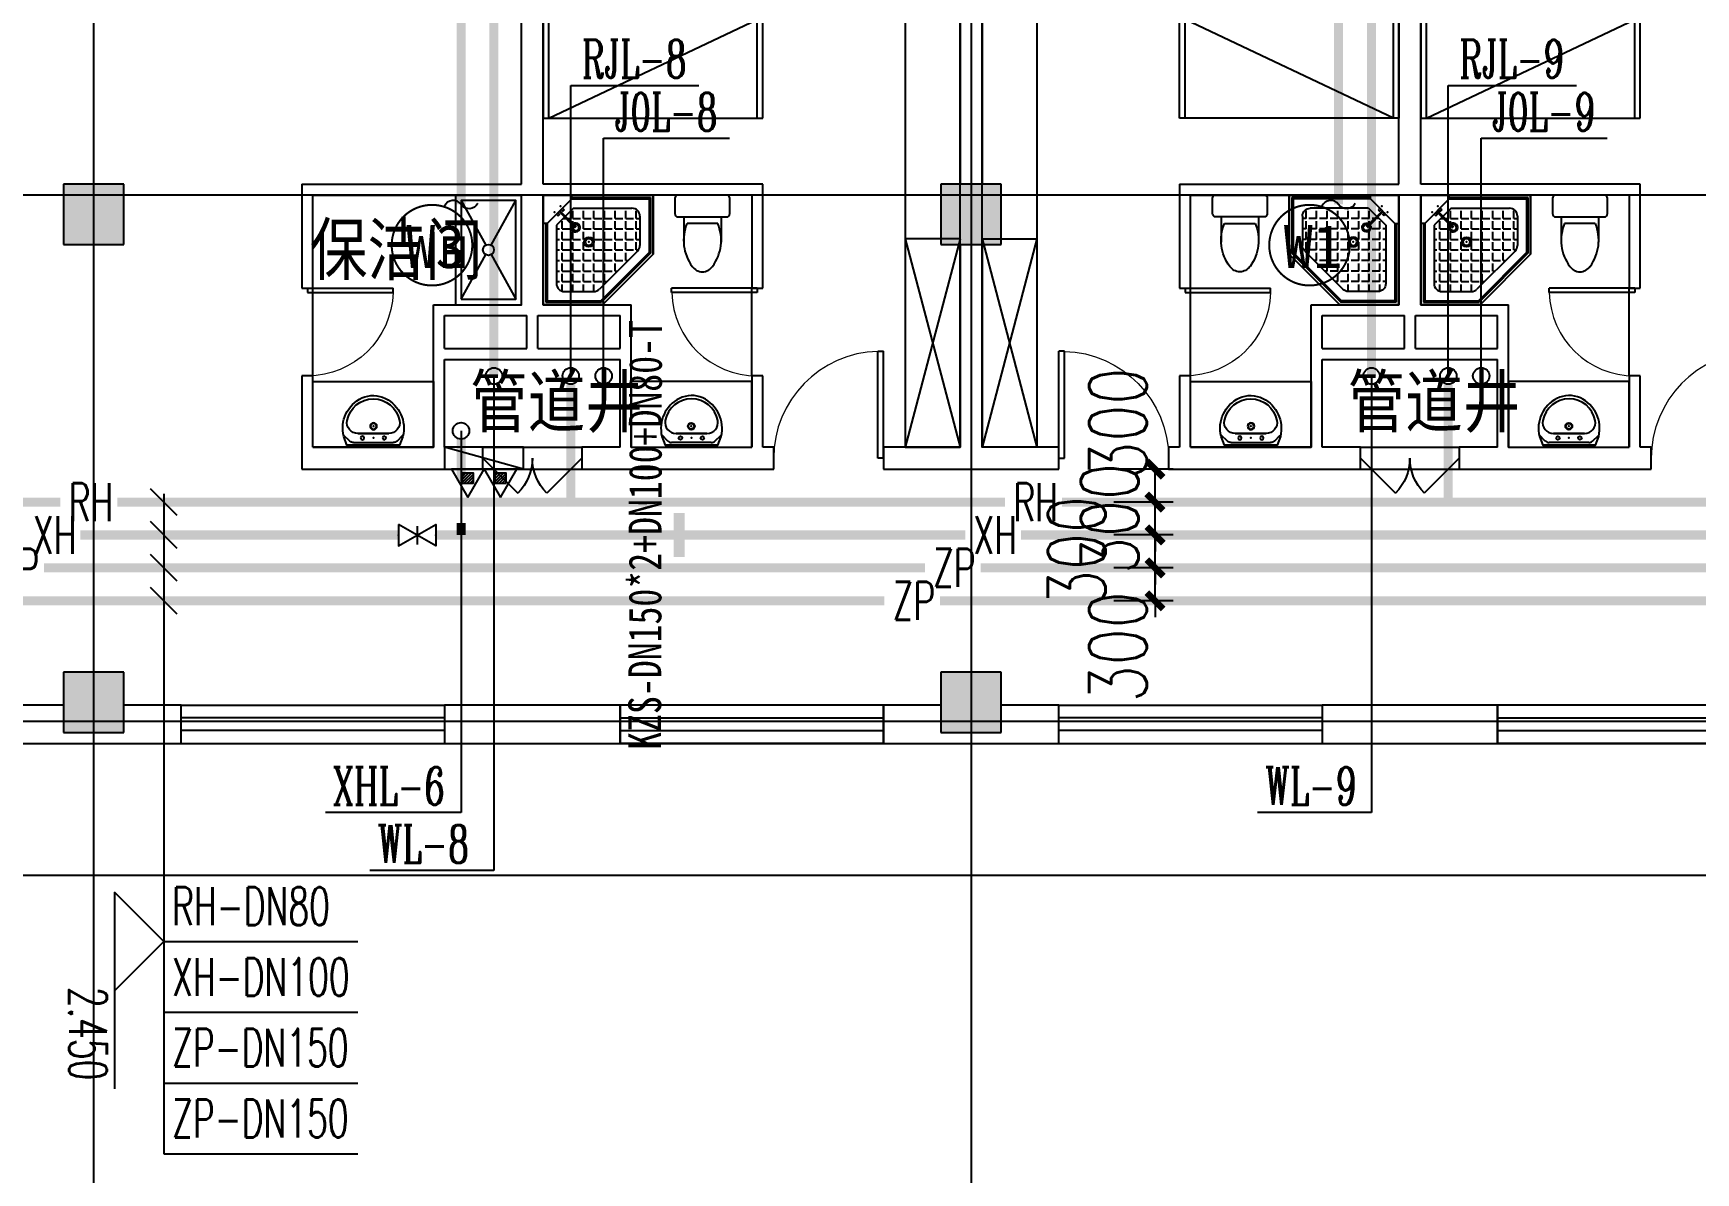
# Model space of a CAD drawing. Extents: x 0 to 2838408, y -923048 to 203859.
# Drawn here: x 2412167 to 2427323, y -205607 to -195217 of the extents above; entities that cross this region are included whole.
import ezdxf
from ezdxf.enums import TextEntityAlignment as Align

# ---------------------------------------------------------------- set-up
doc = ezdxf.new("R2010")
doc.units = 0
doc.header["$LTSCALE"] = 1000
doc.linetypes.add('DASH', pattern=[0.35, 0.25, -0.1])
for name, color, linetype in [('A-Fixt', 81, 'Continuous'), ('CLAYER', 7, 'Continuous'), ('COLUMN', 9, 'Continuous'), ('DIM_污水', 3, 'Continuous'), ('DIM_消防', 3, 'Continuous'), ('DIM_热回水', 3, 'Continuous'), ('DIM_热给水', 3, 'Continuous'), ('DIM_给水', 3, 'Continuous'), ('DOOR_FIRE', 4, 'Continuous'), ('DOTE', 8, 'Continuous'), ('EQUIP_污水', 7, 'Continuous'), ('EQUIP_灭火器', 7, 'Continuous'), ('GROUND', 2, 'Continuous'), ('PIPE-喷淋', 6, 'Continuous'), ('PIPE-污水', 2, 'DASH'), ('PIPE-消防', 1, 'Continuous'), ('PIPE-热回水', 4, 'Continuous'), ('PUB_HATCH', 8, 'Continuous'), ('PUB_TEXT', 7, 'Continuous'), ('TEXT_喷淋', 7, 'Continuous'), ('TEXT_消防', 7, 'Continuous'), ('TEXT_热回水', 7, 'Continuous'), ('TWT_DIM', 3, 'Continuous'), ('TWT_ELEV', 3, 'Continuous'), ('TWT_TEXT', 7, 'Continuous'), ('VALVE_消防', 7, 'Continuous'), ('VPIPE-污水', 2, 'Continuous'), ('VPIPE-消防', 1, 'Continuous'), ('VPIPE-热给水', 5, 'Continuous'), ('VPIPE-给水', 3, 'Continuous'), ('WALL', 9, 'Continuous'), ('WINDOW', 4, 'Continuous'), ('WP_F', 1, 'Continuous'), ('XREF', 8, 'Continuous'), ('抗震支吊架', 2, 'Continuous'), ('洁具', 213, 'Continuous'), ('配景', 3, 'Continuous'), ('附件', 70, 'Continuous')]:
    doc.layers.add(name, color=color, linetype=linetype)
doc.styles.add('_TCH_DIM_T3', font='SIMPLEX', dxfattribs={"width": 0.75, "bigfont": 'HZTXT'})
doc.styles.add('_TWT_DIM_ELE', font='SIMPLEX', dxfattribs={"width": 0.8, "height": 2.3, "bigfont": 'HZTXT'})
doc.styles.add('_TWT_PIPEDN', font='SIMPLEX', dxfattribs={"width": 0.8, "height": 2.3, "bigfont": 'HZTXT'})
doc.styles.add('_TWT_PIPETEXT', font='SIMPLEX', dxfattribs={"width": 0.8, "height": 2.3, "bigfont": 'HZTXT'})
doc.styles.add('_TWT_SERIAL', font='COMPLEX', dxfattribs={"width": 0.8, "height": 2.3, "bigfont": 'HZTXT'})
doc.styles.add('HZ', font='aaa等高度-单线.shx', dxfattribs={"width": 0.7, "height": 50, "bigfont": 'aaa-hztxt.shx'})
doc.styles.add('kzcad', font='', dxfattribs={"width": 0.8})
doc.styles.get("Standard").update_dxf_attribs({"font": 'geniso.shx', "bigfont": 'hztxt.shx'})
doc.styles.add('黑体', font='')
doc.styles.get('kzcad').set_extended_font_data('SimSun')
doc.styles.get('黑体').set_extended_font_data('SimHei')
doc.dimstyles.new('_TWT_ARCH&&150', dxfattribs={"dimtxt": 525, "dimasz": 150, "dimexe": 375, "dimexo": 450, "dimgap": 150, "dimtad": 1, "dimdec": 0, "dimzin": 0, "dimdsep": 46, "dimtxsty": '_TCH_DIM_T3', "dimblk": 'ARCHTICK', "dimcen": 0.09, "dimclrt": 7, "dimazin": 2, "dimtfac": 1, "dimtdec": 0, "dimtix": 1, "dimtmove": 2, "dimatfit": 3, "dimfxl": 1, "dimtolj": 1, "dimtzin": 0, "dimarcsym": 0})

# ---------------------------------------------------------------- blocks, each defined once
blk = doc.blocks.new('$TwtSys$00000546')
h = blk.add_hatch()
h.set_pattern_fill('ANSI31', color=256, scale=200, style=0)
h.set_pattern_definition([(45, (-38543.802, -6670.83), (-17.67767, 17.67767), [])])
h.paths.add_polyline_path([(-65, 174), (65, 174), (65, 44), (-65, 44)])
for points in [[(0, 344), (-198, 0), (198, 0)], [(-65, 174), (65, 174), (65, 44), (-65, 44)]]:
    blk.add_lwpolyline(points, close=True)
blk = doc.blocks.new('A$C29581A72')
at = {"layer": '附件'}
blk.add_line((750, 200), (30, 0), dxfattribs=at)
blk.add_lwpolyline([(30, 200), (750, 200), (750, 0), (30, 0), (30, 200)], dxfattribs=at)
blk.add_solid([(750, 200), (30, 0), (750, 0), (750, 200)], dxfattribs=at)
at = {"layer": 'EQUIP_灭火器', "xscale": 0.75, "yscale": -0.75, "zscale": 0.75, "rotation": 180}
for p in [(241, 200), (539, 200)]:
    blk.add_blockref('$TwtSys$00000546', p, dxfattribs=at)
at = {"style": 'HZ', "flags": 1}
for tag in ['WHAT', 'SPEC', 'UNIT']:
    blk.add_attdef(tag, (375, 0), '', height=0.001, dxfattribs=at)
blk = doc.blocks.new('1F平面-CAD导入_dwg_Drawing4_t3_dwg_$plan$00001613-474159-1F-927810-1F')
at = {"layer": '洁具'}
for p, q in [((-200, 170), (-430, 170)), ((-30, 250), (-170, 250)), ((-260, -140), (-260, 140)), ((-200, -170), (-200, -220)), ((-170, -250), (-30, -250))]:
    blk.add_line(p, q, dxfattribs=at)
for points in [[(-200, 220), (-200, 170), (-200, -170), (-430, -170)], [(0, -220), (0, 220)]]:
    blk.add_lwpolyline(points, dxfattribs=at)
for centre, radius, start, end in [((-413, -227), 398, 67.4505, 126.6381), ((-170, 220), 30, 90, 180), ((-30, 220), 30, 0, 90), ((-590, 0), 110, 123.4509, 236.5491), ((-413, 227), 398, 233.3619, 292.5495), ((-170, -220), 30, 180, 270), ((-30, -220), 30, 270, 0)]:
    blk.add_arc(centre, radius, start, end, dxfattribs=at)
blk = doc.blocks.new('$lvtry$00000169')
at = {"color": 0}
for p, q in [((259, -36), (259, 0)), ((259, -36), (36, -259)), ((276, -120), (120, -276)), ((144, -151), (291, -298)), ((151, -144), (298, -291)), ((259, -24), (976, -24)), ((259, -36), (964, -36)), ((270, -213), (270, -143)), ((276, -120), (808, -120)), ((366, -213), (366, -143)), ((462, -213), (462, -143)), ((558, -213), (558, -143)), ((655, -213), (655, -143)), ((751, -213), (751, -143)), ((847, -213), (847, -143)), ((964, -36), (976, -24)), ((964, -36), (964, -525)), ((976, -24), (976, -530)), ((36, -259), (0, -259)), ((24, -259), (24, -976)), ((36, -259), (36, -964)), ((120, -276), (120, -808)), ((173, -309), (173, -239)), ((183, -213), (205, -213)), ((220, -213), (243, -213)), ((270, -213), (340, -213)), ((270, -263), (270, -239)), ((366, -213), (436, -213)), ((366, -309), (366, -239)), ((462, -213), (532, -213)), ((462, -309), (462, -239)), ((558, -213), (628, -213)), ((558, -309), (558, -239)), ((655, -213), (725, -213)), ((655, -309), (655, -239)), ((751, -213), (821, -213)), ((751, -309), (751, -239)), ((847, -213), (880, -213)), ((847, -309), (847, -239)), ((880, -192), (880, -460)), ((120, -309), (147, -309)), ((120, -405), (147, -405)), ((173, -309), (243, -309)), ((173, -405), (173, -335)), ((173, -405), (243, -405)), ((173, -501), (173, -431)), ((270, -405), (270, -335)), ((270, -405), (340, -405)), ((270, -501), (270, -431)), ((334, -309), (340, -309)), ((366, -309), (436, -309)), ((366, -405), (366, -335)), ((366, -405), (379, -405)), ((366, -501), (366, -431)), ((462, -309), (532, -309)), ((462, -405), (462, -335)), ((462, -405), (532, -405)), ((462, -501), (462, -431)), ((558, -309), (628, -309)), ((558, -405), (558, -335)), ((558, -405), (628, -405)), ((558, -501), (558, -431)), ((655, -309), (725, -309)), ((655, -405), (655, -335)), ((655, -405), (725, -405)), ((655, -501), (655, -431)), ((751, -309), (821, -309)), ((751, -405), (751, -335)), ((751, -405), (821, -405)), ((751, -501), (751, -431)), ((847, -309), (880, -309)), ((847, -405), (847, -335)), ((847, -405), (880, -405)), ((847, -501), (847, -431)), ((120, -501), (147, -501)), ((120, -598), (147, -598)), ((173, -501), (243, -501)), ((173, -598), (173, -528)), ((173, -598), (243, -598)), ((270, -501), (340, -501)), ((270, -598), (270, -528)), ((270, -598), (340, -598)), ((366, -501), (436, -501)), ((366, -598), (366, -528)), ((366, -598), (436, -598)), ((462, -501), (532, -501)), ((462, -598), (462, -528)), ((462, -598), (532, -598)), ((859, -511), (511, -859)), ((964, -525), (525, -964)), ((976, -530), (530, -976)), ((558, -501), (628, -501)), ((558, -598), (558, -528)), ((558, -598), (628, -598)), ((655, -501), (725, -501)), ((655, -598), (655, -528)), ((655, -598), (725, -598)), ((751, -501), (821, -501)), ((751, -598), (751, -528)), ((751, -598), (773, -598)), ((847, -501), (867, -501)), ((964, -525), (976, -530)), ((120, -694), (147, -694)), ((173, -694), (173, -624)), ((173, -694), (243, -694)), ((173, -790), (173, -720)), ((270, -694), (270, -624)), ((270, -694), (340, -694)), ((270, -790), (270, -720)), ((366, -694), (366, -624)), ((366, -694), (436, -694)), ((366, -790), (366, -720)), ((462, -694), (462, -624)), ((462, -694), (532, -694)), ((462, -790), (462, -720)), ((558, -694), (558, -624)), ((558, -694), (628, -694)), ((558, -790), (558, -720)), ((655, -694), (655, -624)), ((655, -694), (676, -694)), ((120, -790), (147, -790)), ((173, -790), (243, -790)), ((173, -878), (173, -816)), ((192, -880), (460, -880)), ((270, -790), (340, -790)), ((270, -880), (270, -816)), ((366, -790), (436, -790)), ((366, -880), (366, -816)), ((462, -790), (532, -790)), ((462, -880), (462, -816)), ((558, -790), (580, -790)), ((36, -964), (24, -976)), ((24, -976), (530, -976)), ((36, -964), (525, -964)), ((525, -964), (530, -976))]:
    blk.add_line(p, q, dxfattribs=at)
blk.add_lwpolyline([(0, 0), (0, -1000), (540, -1000), (1000, -540), (1000, 0)], close=True)
for points in [[(0, 0), (0, -1000)], [(0, 0), (1000, 0)], [(1000, 0), (1000, -540)], [(190, -136), (178, -148), (162, -132), (174, -121)], [(136, -190), (148, -178), (132, -162), (121, -174)], [(1000, -540), (540, -1000)], [(0, -1000), (540, -1000)]]:
    blk.add_lwpolyline(points, close=True, dxfattribs=at)
for radius in [43.8, 31.1]:
    blk.add_circle((416, -428), radius, dxfattribs=at)
for centre, radius, start, end in [((808, -192), 72, 0, 90), ((296, -296), 40.6, 142.583, 128.4197), ((296, -296), 28.6, 145.828, 125.6599), ((808, -460), 72, 315, 0), ((192, -808), 72, 180, 270), ((460, -808), 72, 270, 315)]:
    blk.add_arc(centre, radius, start, end, dxfattribs=at)
for p in [(156, -102, 0), (103, -156, 0), (416, -428, 0)]:
    blk.add_point(p, dxfattribs=at)
blk = doc.blocks.new('$lvtry$00000178')
at = {"color": 0}
for p, q in [((-238, 0), (238, 0)), ((-214, -36), (-272, -91)), ((-180, -23), (180, -23)), ((-142, -105), (140, -105)), ((140, -105), (-142, -105)), ((216, -37), (268, -91))]:
    blk.add_line(p, q, dxfattribs=at)
blk.add_lwpolyline([(-104, -430, 0.224698), (110, -425, 0.348046), (269, -79), (239, 0), (-241, 0), (-271, -79, 0.356844)], format="xyb", close=True, dxfattribs=at)
for centre, radius in [((-100, -65), 16.3), ((1, -172), 31.6), ((100, -65), 16.3)]:
    blk.add_circle(centre, radius, dxfattribs=at)
at = {"color": 0, "lineweight": 13}
blk.add_circle((1, -172), 23, dxfattribs=at)
at = {"color": 0}
for centre, radius, start, end in [((-142, -205), 100, 90, 190.5602), ((-180, -73), 50, 90, 133.181), ((140, -205), 100, 349.4398, 90), ((180, -73), 50, 44.5607, 90), ((-1, -179), 243, 190.5602, 349.4398)]:
    blk.add_arc(centre, radius, start, end, dxfattribs=at)
for p in [(0, -65), (1, -172)]:
    blk.add_point(p, dxfattribs=at)
blk = doc.blocks.new('A$C70365C93')
at = {"layer": '洁具'}
blk.add_lwpolyline([(-1900, 2300), (-1900, 1700), (-800, 1700), (-800, 2300)], close=True, dxfattribs=at)
blk.add_blockref('$lvtry$00000178', (-1350, 2280), dxfattribs=at)
at = {"layer": '洁具', "rotation": 180}
blk.add_blockref('$lvtry$00000169', (0, 0), dxfattribs=at)
at = {"layer": '洁具', "extrusion": (0, 0, -1), "xscale": -1, "zscale": -1, "rotation": 90}
blk.add_blockref('1F平面-CAD导入_dwg_Drawing4_t3_dwg_$plan$00001613-474159-1F-927810-1F', (1450, 0), dxfattribs=at)
blk = doc.blocks.new('单人床')
at = {"layer": 'A-Fixt'}
for p, q in [((47774, 13973), (48674, 13973)), ((47774, 12073), (48674, 13973)), ((47774, 12073), (48674, 12073))]:
    blk.add_line(p, q, dxfattribs=at)
blk.add_lwpolyline([(47774, 14023), (48674, 14023), (48674, 12023), (47774, 12023), (47774, 14023)], dxfattribs=at)
blk = doc.blocks.new('CH_AP01')
for p, q in [((-311, 17), (-275, 0)), ((-275, 0), (275, 0)), ((275, 0), (311, 17))]:
    blk.add_line(p, q)
for centre, radius, start, end in [((0, -579), 1213, 74.7104, 105.2896), ((-307, 555), 37.8, 100.1859, 202.8359), ((-1658, 202), 1360, 352.1659, 14.4283), ((-824, 250), 563, 335.5038, 31.0903), ((0, -579), 1173, 75.0287, 104.9713), ((0, -1278), 1857, 80.611, 99.389), ((-824, 250), 603, 335.5038, 30.2691), ((0, -579), 1093, 75.8767, 104.1233), ((824, 250), 603, 149.7309, 204.4962), ((824, 250), 563, 148.9097, 204.4962), ((1658, 202), 1360, 165.5717, 187.8341), ((307, 555), 37.8, 337.1641, 79.8141)]:
    blk.add_arc(centre, radius, start, end)
blk = doc.blocks.new('A$C61295E98')
at = {"color": 3}
for p, q in [((544, 598), (0, 598)), ((0, 598), (0, 0)), ((161, 598), (161, 0)), ((170, 0), (170, 598)), ((603, 572), (603, 26)), ((624, 518), (624, 80)), ((544, 0), (0, 0))]:
    blk.add_line(p, q, dxfattribs=at)
for points in [[(82, 540), (75, 540), (75, 577), (82, 577)], [(82, 453), (75, 453), (75, 490), (82, 490)], [(82, 353), (75, 353), (75, 389), (82, 389)]]:
    blk.add_lwpolyline(points, close=True, dxfattribs=at)
for centre in [(74, 250), (74, 164), (74, 71)]:
    blk.add_circle(centre, 15.7, dxfattribs=at)
for centre, start, end in [((544, 518), 360, 90), ((544, 80), 270, 0)]:
    blk.add_arc(centre, 80, start, end, dxfattribs=at)
blk = doc.blocks.new('宿舍')
at = {"layer": 'A-Fixt'}
for p, q in [((47854, 13802), (48354, 15702)), ((48354, 13802), (47854, 15702)), ((47854, 13802), (48354, 13802))]:
    blk.add_line(p, q, dxfattribs=at)
for points in [[(47854, 8602), (48354, 8602), (48354, 15702), (47854, 15702)], [(47854, 10676), (47970, 10676), (47970, 11743), (47854, 11743)]]:
    blk.add_lwpolyline(points, close=True, dxfattribs=at)
at = {"xscale": -1, "rotation": 90}
for p in [(63677, 60475), (63677, 58775)]:
    blk.add_blockref('单人床', p, dxfattribs=at)
at = {"layer": 'A-Fixt', "xscale": -1, "rotation": 180}
for p in [(50002, 9140), (51117, 9140)]:
    blk.add_blockref('CH_AP01', p, dxfattribs=at)
at = {"layer": '配景', "color": 252}
blk.add_blockref('A$C61295E98', (47854, 7097), dxfattribs=at)
blk = doc.blocks.new('$WINLIB2D$00000001')
at = {"color": 0}
for points in [[(-0.5, 0.5), (-0.5, -0.5)], [(-0.5, 0.5), (0.5, 0.5)], [(0.5, -0.5), (0.5, 0.5)], [(0.5, 0.1667), (-0.5, 0.1667)], [(0.5, -0.1667), (-0.5, -0.1667)], [(-0.5, -0.5), (0.5, -0.5)]]:
    blk.add_lwpolyline(points, dxfattribs=at)
blk = doc.blocks.new('$DorLib2D$00000116')
at = {"color": 0}
for p, q in [((-0.5, 0), (-0.146, 0.354)), ((0.5, 0), (0.146, 0.354))]:
    blk.add_line(p, q, dxfattribs=at)
for centre, start, end in [((-0.5, 0), 0, 45), ((0.5, 0), 135, 180)]:
    blk.add_arc(centre, 0.5, start, end, dxfattribs=at)
blk = doc.blocks.new('$DorLib2D$00000001')
for p, q in [((0.45, 0.975), (0.5, 0.975)), ((0.45, 0), (0.45, 0.975)), ((0.5, 0), (0.5, 0.975)), ((0.5, 0), (0.45, 0))]:
    blk.add_line(p, q)
at = {"lineweight": 13}
blk.add_arc((0.475, 0), 0.975, 91.4693, 180, dxfattribs=at)
blk = doc.blocks.new('1F1')
at = {"layer": 'PUB_HATCH'}
for points in [[(2412991.7, -196592.2), (2412441.7, -196592.2), (2412441.7, -197142.2), (2412991.7, -197142.2)], [(2420991.7, -196592.2), (2420441.7, -196592.2), (2420441.7, -197142.2), (2420991.7, -197142.2)], [(2412991.7, -201042.2), (2412441.7, -201042.2), (2412441.7, -201592.2), (2412991.7, -201592.2)], [(2420991.7, -201042.2), (2420441.7, -201042.2), (2420441.7, -201592.2), (2420991.7, -201592.2)]]:
    blk.add_hatch(color=256, dxfattribs=at).paths.add_polyline_path(points)
for p, q in [((2416066.7, -196742.2), (2416292.5, -197148.5)), ((2416341, -197148.5), (2416566.7, -196742.2)), ((2416066.7, -197642.2), (2416292.5, -197235.9)), ((2416341, -197235.9), (2416566.7, -197642.2))]:
    blk.add_line(p, q)
for points in [[(2416016.7, -197692.2), (2416616.7, -197692.2), (2416616.7, -196692.2), (2416016.7, -196692.2)], [(2416066.7, -197642.2), (2416566.7, -197642.2), (2416566.7, -196742.2), (2416066.7, -196742.2)]]:
    blk.add_lwpolyline(points, close=True)
blk.add_circle((2416316.7, -197192.2), 50)
at = {"layer": 'COLUMN'}
for p, q in [((2412991.7, -196592.2), (2412441.7, -196592.2)), ((2412441.7, -196592.2), (2412441.7, -197142.2)), ((2412991.7, -197142.2), (2412991.7, -196592.2)), ((2420991.7, -196592.2), (2420441.7, -196592.2)), ((2420441.7, -196592.2), (2420441.7, -197142.2)), ((2420991.7, -197142.2), (2420991.7, -196592.2)), ((2412441.7, -197142.2), (2412991.7, -197142.2)), ((2420441.7, -197142.2), (2420991.7, -197142.2)), ((2412991.7, -201042.2), (2412441.7, -201042.2)), ((2412441.7, -201042.2), (2412441.7, -201592.2)), ((2412991.7, -201592.2), (2412991.7, -201042.2)), ((2420991.7, -201042.2), (2420441.7, -201042.2)), ((2420441.7, -201042.2), (2420441.7, -201592.2)), ((2420991.7, -201592.2), (2420991.7, -201042.2)), ((2412441.7, -201592.2), (2412991.7, -201592.2)), ((2420441.7, -201592.2), (2420991.7, -201592.2))]:
    blk.add_line(p, q, dxfattribs=at)
at = {"layer": 'DOOR_FIRE'}
for p, q in [((2416266.7, -198992.2), (2417166.7, -198992.2)), ((2424266.7, -198992.2), (2425166.7, -198992.2)), ((2416266.7, -199192.2), (2417166.7, -199192.2)), ((2424266.7, -199192.2), (2425166.7, -199192.2))]:
    blk.add_line(p, q, dxfattribs=at)
at = {"layer": 'DOTE'}
for p, q in [((2412716.7, -187892.2), (2412716.7, -271092.2)), ((2420716.7, -187892.2), (2420716.7, -271092.2)), ((2453916.7, -196692.2), (2343216.7, -196692.2)), ((2453916.7, -201492.2), (2343216.7, -201492.2))]:
    blk.add_line(p, q, dxfattribs=at)
at = {"layer": 'GROUND'}
blk.add_line((2363516.7, -202892.2), (2436966.7, -202892.2), dxfattribs=at)
blk.add_lwpolyline([(2363516.7, -201692.2), (2436966.7, -201692.2)], dxfattribs=at)
at = {"layer": 'WALL'}
for p, q in [((2416616.7, -196592.2), (2416616.7, -191642.2)), ((2416816.7, -196592.2), (2416816.7, -191642.2)), ((2424616.7, -196592.2), (2424616.7, -191642.2)), ((2424816.7, -196592.2), (2424816.7, -191642.2)), ((2420616.7, -191942.2), (2420616.7, -196592.2)), ((2420816.7, -191942.2), (2420816.7, -196592.2)), ((2414616.7, -196592.2), (2416616.7, -196592.2)), ((2414616.7, -196592.2), (2414616.7, -197542.2)), ((2414716.7, -196692.2), (2416616.7, -196692.2)), ((2414716.7, -197542.2), (2414716.7, -196692.2)), ((2416616.7, -197692.2), (2416616.7, -196692.2)), ((2418816.7, -196592.2), (2416816.7, -196592.2)), ((2416816.7, -197692.2), (2416816.7, -196692.2)), ((2418716.7, -196692.2), (2416816.7, -196692.2)), ((2418716.7, -196692.2), (2418716.7, -197542.2)), ((2418816.7, -197542.2), (2418816.7, -196592.2)), ((2422616.7, -196592.2), (2424616.7, -196592.2)), ((2422616.7, -196592.2), (2422616.7, -197542.2)), ((2422716.7, -196692.2), (2424616.7, -196692.2)), ((2422716.7, -197542.2), (2422716.7, -196692.2)), ((2424616.7, -197692.2), (2424616.7, -196692.2)), ((2426816.7, -196592.2), (2424816.7, -196592.2)), ((2424816.7, -197692.2), (2424816.7, -196692.2)), ((2426716.7, -196692.2), (2424816.7, -196692.2)), ((2426716.7, -196692.2), (2426716.7, -197542.2)), ((2426816.7, -197542.2), (2426816.7, -196592.2)), ((2420616.7, -197142.2), (2420616.7, -198992.2)), ((2420816.7, -197142.2), (2420816.7, -198992.2)), ((2414616.7, -197542.2), (2414716.7, -197542.2)), ((2418716.7, -197542.2), (2418816.7, -197542.2)), ((2422616.7, -197542.2), (2422716.7, -197542.2)), ((2426716.7, -197542.2), (2426816.7, -197542.2)), ((2415816.7, -197692.2), (2416616.7, -197692.2)), ((2415816.7, -198192.2), (2415816.7, -197692.2)), ((2416816.7, -197692.2), (2417616.7, -197692.2)), ((2417616.7, -198192.2), (2417616.7, -197692.2)), ((2423816.7, -197692.2), (2424616.7, -197692.2)), ((2423816.7, -198192.2), (2423816.7, -197692.2)), ((2424816.7, -197692.2), (2425616.7, -197692.2)), ((2425616.7, -198192.2), (2425616.7, -197692.2)), ((2415916.7, -197792.2), (2416666.7, -197792.2)), ((2415916.7, -198092.2), (2415916.7, -197792.2)), ((2416666.7, -198092.2), (2416666.7, -197792.2)), ((2416766.7, -197792.2), (2417516.7, -197792.2)), ((2416766.7, -198092.2), (2416766.7, -197792.2)), ((2417516.7, -198092.2), (2417516.7, -197792.2)), ((2423916.7, -197792.2), (2424666.7, -197792.2)), ((2423916.7, -198092.2), (2423916.7, -197792.2)), ((2424666.7, -198092.2), (2424666.7, -197792.2)), ((2424766.7, -197792.2), (2425516.7, -197792.2)), ((2424766.7, -198092.2), (2424766.7, -197792.2)), ((2425516.7, -198092.2), (2425516.7, -197792.2)), ((2415816.7, -198992.2), (2415816.7, -198192.2)), ((2415916.7, -198092.2), (2416666.7, -198092.2)), ((2415916.7, -198192.2), (2416716.7, -198192.2)), ((2415916.7, -198992.2), (2415916.7, -198192.2)), ((2416716.7, -198192.2), (2417516.7, -198192.2)), ((2416766.7, -198092.2), (2417516.7, -198092.2)), ((2417516.7, -198992.2), (2417516.7, -198192.2)), ((2417616.7, -198992.2), (2417616.7, -198192.2)), ((2423816.7, -198992.2), (2423816.7, -198192.2)), ((2423916.7, -198092.2), (2424666.7, -198092.2)), ((2423916.7, -198192.2), (2424716.7, -198192.2)), ((2423916.7, -198992.2), (2423916.7, -198192.2)), ((2424716.7, -198192.2), (2425516.7, -198192.2)), ((2424766.7, -198092.2), (2425516.7, -198092.2)), ((2425516.7, -198992.2), (2425516.7, -198192.2)), ((2425616.7, -198992.2), (2425616.7, -198192.2)), ((2414716.7, -198342.2), (2414616.7, -198342.2)), ((2414616.7, -198342.2), (2414616.7, -199192.2)), ((2414716.7, -198992.2), (2414716.7, -198342.2)), ((2418816.7, -198342.2), (2418716.7, -198342.2)), ((2418716.7, -198342.2), (2418716.7, -198992.2)), ((2418816.7, -198992.2), (2418816.7, -198342.2)), ((2422716.7, -198342.2), (2422616.7, -198342.2)), ((2422616.7, -198342.2), (2422616.7, -198992.2)), ((2422716.7, -198992.2), (2422716.7, -198342.2)), ((2426816.7, -198342.2), (2426716.7, -198342.2)), ((2426716.7, -198342.2), (2426716.7, -198992.2)), ((2426816.7, -198992.2), (2426816.7, -198342.2)), ((2414716.7, -198992.2), (2415816.7, -198992.2)), ((2416266.7, -198992.2), (2415916.7, -198992.2)), ((2416266.7, -199192.2), (2416266.7, -198992.2)), ((2417516.7, -198992.2), (2417166.7, -198992.2)), ((2417166.7, -198992.2), (2417166.7, -199192.2)), ((2417616.7, -198992.2), (2418716.7, -198992.2)), ((2418916.7, -198992.2), (2418816.7, -198992.2)), ((2418916.7, -199192.2), (2418916.7, -198992.2)), ((2420616.7, -198992.2), (2419916.7, -198992.2)), ((2419916.7, -198992.2), (2419916.7, -199192.2)), ((2421516.7, -198992.2), (2420816.7, -198992.2)), ((2421516.7, -199192.2), (2421516.7, -198992.2)), ((2422616.7, -198992.2), (2422516.7, -198992.2)), ((2422516.7, -198992.2), (2422516.7, -199192.2)), ((2422716.7, -198992.2), (2423816.7, -198992.2)), ((2424266.7, -198992.2), (2423916.7, -198992.2)), ((2424266.7, -199192.2), (2424266.7, -198992.2)), ((2425516.7, -198992.2), (2425166.7, -198992.2)), ((2425166.7, -198992.2), (2425166.7, -199192.2)), ((2425616.7, -198992.2), (2426716.7, -198992.2)), ((2426916.7, -198992.2), (2426816.7, -198992.2)), ((2426916.7, -199192.2), (2426916.7, -198992.2)), ((2414616.7, -199192.2), (2415816.7, -199192.2)), ((2415816.7, -199192.2), (2416266.7, -199192.2)), ((2417166.7, -199192.2), (2417616.7, -199192.2)), ((2417616.7, -199192.2), (2418816.7, -199192.2)), ((2418816.7, -199192.2), (2418916.7, -199192.2)), ((2419916.7, -199192.2), (2420716.7, -199192.2)), ((2420716.7, -199192.2), (2421516.7, -199192.2)), ((2422516.7, -199192.2), (2422616.7, -199192.2)), ((2422616.7, -199192.2), (2423816.7, -199192.2)), ((2423816.7, -199192.2), (2424266.7, -199192.2)), ((2425166.7, -199192.2), (2425616.7, -199192.2)), ((2425616.7, -199192.2), (2426816.7, -199192.2)), ((2426816.7, -199192.2), (2426916.7, -199192.2)), ((2412441.7, -201342.2), (2411916.7, -201342.2)), ((2413516.7, -201342.2), (2412991.7, -201342.2)), ((2413516.7, -201692.2), (2413516.7, -201342.2)), ((2417516.7, -201342.2), (2415916.7, -201342.2)), ((2415916.7, -201342.2), (2415916.7, -201692.2)), ((2417516.7, -201692.2), (2417516.7, -201342.2)), ((2420441.7, -201342.2), (2419916.7, -201342.2)), ((2419916.7, -201342.2), (2419916.7, -201692.2)), ((2421516.7, -201342.2), (2420991.7, -201342.2)), ((2421516.7, -201692.2), (2421516.7, -201342.2)), ((2425516.7, -201342.2), (2423916.7, -201342.2)), ((2423916.7, -201342.2), (2423916.7, -201692.2)), ((2425516.7, -201692.2), (2425516.7, -201342.2)), ((2411916.7, -201692.2), (2412716.7, -201692.2)), ((2412716.7, -201692.2), (2413516.7, -201692.2)), ((2415916.7, -201692.2), (2417516.7, -201692.2)), ((2419916.7, -201692.2), (2420716.7, -201692.2)), ((2420716.7, -201692.2), (2421516.7, -201692.2)), ((2423916.7, -201692.2), (2425516.7, -201692.2))]:
    blk.add_line(p, q, dxfattribs=at)
at = {"layer": 'WINDOW'}
for p, q in [((2414716.7, -198342.2), (2414716.7, -197542.2)), ((2418716.7, -198342.2), (2418716.7, -197542.2)), ((2422716.7, -198342.2), (2422716.7, -197542.2)), ((2426716.7, -198342.2), (2426716.7, -197542.2))]:
    blk.add_line(p, q, dxfattribs=at)
at = {"layer": '洁具'}
blk.add_lwpolyline([(2414716.7, -198992.2), (2414716.7, -198392.2), (2415816.7, -198392.2), (2415816.7, -198992.2)], close=True, dxfattribs=at)
at = {"rotation": 180}
for name, p in [('宿舍', (2468470.6, -183290.5)), ('宿舍', (2476470.6, -183290.5)), ('A$C70365C93', (2416816.7, -196692.2)), ('A$C70365C93', (2424816.7, -196692.2))]:
    blk.add_blockref(name, p, dxfattribs=at)
at = {"xscale": -1, "rotation": 180}
for name, p in [('宿舍', (2372962.9, -183290.5)), ('A$C70365C93', (2424616.7, -196692.2))]:
    blk.add_blockref(name, p, dxfattribs=at)
at = {"layer": 'DOOR_FIRE', "xscale": 900, "yscale": -900, "zscale": 200}
for p in [(2416716.7, -199092.2), (2424716.7, -199092.2)]:
    blk.add_blockref('$DorLib2D$00000116', p, dxfattribs=at)
at = {"layer": 'WINDOW', "xscale": 800, "zscale": 800, "rotation": 90}
for p, yscale in [((2414666.7, -197942.2), -800), ((2418766.7, -197942.2), 800), ((2422666.7, -197942.2), -800), ((2426766.7, -197942.2), 800)]:
    blk.add_blockref('$DorLib2D$00000001', p, dxfattribs=dict(at, yscale=yscale))
at = {"layer": 'WINDOW'}
for name, p, xscale, yscale, zscale in [('$DorLib2D$00000001', (2419416.7, -199092.2), 1000, 1000, 1000), ('$DorLib2D$00000001', (2422016.7, -199092.2), -1000, 1000, -1000), ('$DorLib2D$00000001', (2427416.7, -199092.2), 1000, 1000, 1000), ('$WINLIB2D$00000001', (2414716.7, -201517.2), 2400, -350, 2400), ('$WINLIB2D$00000001', (2418716.7, -201517.2), -2400, -350, -2400), ('$WINLIB2D$00000001', (2422716.7, -201517.2), 2400, -350, 2400), ('$WINLIB2D$00000001', (2426716.7, -201517.2), -2400, -350, -2400)]:
    blk.add_blockref(name, p, dxfattribs=dict(at, xscale=xscale, yscale=yscale, zscale=zscale))
at = {"layer": '洁具', "xscale": -1, "rotation": 180}
blk.add_blockref('$lvtry$00000178', (2415267.7, -198972.2), dxfattribs=at)
at = {"layer": 'CLAYER'}
for p in [(2416149.1, -198855.2), (2424149.1, -198855.2)]:
    blk.add_text('管道井', height=525, dxfattribs=at).set_placement(p)
at = {"layer": 'PUB_TEXT'}
blk.add_text('保洁间', height=525, dxfattribs=at).set_placement((2414688.5, -197468.4))
blk = doc.blocks.new('_ArchTick')
at = {"color": 0, "linetype": 'ByBlock', "const_width": 0.4}
blk.add_lwpolyline([(-0.5, -0.5), (0.5, 0.5)], dxfattribs=at)
blk = doc.blocks.new('*D2995')
at = {"layer": 'Defpoints', "color": 0, "linetype": 'ByBlock', "transparency": 16777216}
for p in [(2422393, -199192), (2423008, -199192), (2423008, -199492)]:
    blk.add_point(p, dxfattribs=at)
at = {"layer": 'TWT_DIM', "color": 0, "linetype": 'ByBlock', "lineweight": -2, "transparency": 16777216}
for p, q in [((2422558, -199192), (2422018, -199192)), ((2422393, -199492), (2422393, -199192)), ((2422558, -199492), (2422018, -199492))]:
    blk.add_line(p, q, dxfattribs=at)
at = {"layer": 'TWT_DIM', "color": 0, "linetype": 'ByBlock', "lineweight": -2, "transparency": 16777216, "xscale": 150, "yscale": 150, "zscale": 150}
for p, rotation in [((2422393, -199192), 90), ((2422393, -199492), 270)]:
    blk.add_blockref('_ArchTick', p, dxfattribs=dict(at, rotation=rotation))
at = {"layer": 'TWT_DIM', "color": 7, "linetype": 'ByBlock', "transparency": 16777216, "insert": (2422055, -198772), "char_height": 525, "attachment_point": 5, "rotation": 90, "style": '_TCH_DIM_T3'}
blk.add_mtext('\\A1;300', dxfattribs=at)
blk = doc.blocks.new('*D2996')
at = {"layer": 'Defpoints', "color": 0, "linetype": 'ByBlock', "transparency": 16777216}
for p in [(2422393, -199492), (2423008, -199492), (2423008, -199792)]:
    blk.add_point(p, dxfattribs=at)
at = {"layer": 'TWT_DIM', "color": 0, "linetype": 'ByBlock', "lineweight": -2, "transparency": 16777216}
for p, q in [((2422393, -199492), (2422393, -199342)), ((2422558, -199492), (2422018, -199492)), ((2422393, -199792), (2422393, -199492)), ((2422558, -199792), (2422018, -199792)), ((2422393, -199792), (2422393, -199942))]:
    blk.add_line(p, q, dxfattribs=at)
at = {"layer": 'TWT_DIM', "color": 0, "linetype": 'ByBlock', "lineweight": -2, "transparency": 16777216, "xscale": 150, "yscale": 150, "zscale": 150}
for p, rotation in [((2422393, -199492), 270), ((2422393, -199792), 90)]:
    blk.add_blockref('_ArchTick', p, dxfattribs=dict(at, rotation=rotation))
at = {"layer": 'TWT_DIM', "color": 7, "linetype": 'ByBlock', "transparency": 16777216, "insert": (2421980, -199642), "char_height": 525, "attachment_point": 5, "rotation": 90, "style": '_TCH_DIM_T3'}
blk.add_mtext('\\A1;300', dxfattribs=at)
blk = doc.blocks.new('*D2997')
at = {"layer": 'Defpoints', "color": 0, "linetype": 'ByBlock', "transparency": 16777216}
for p in [(2422393, -199792), (2423008, -199792), (2423008, -200092)]:
    blk.add_point(p, dxfattribs=at)
at = {"layer": 'TWT_DIM', "color": 0, "linetype": 'ByBlock', "lineweight": -2, "transparency": 16777216}
for p, q in [((2422393, -199792), (2422393, -199642)), ((2422558, -199792), (2422018, -199792)), ((2422393, -200092), (2422393, -199792)), ((2422558, -200092), (2422018, -200092)), ((2422393, -200092), (2422393, -200242))]:
    blk.add_line(p, q, dxfattribs=at)
at = {"layer": 'TWT_DIM', "color": 0, "linetype": 'ByBlock', "lineweight": -2, "transparency": 16777216, "xscale": 150, "yscale": 150, "zscale": 150}
for p, rotation in [((2422393, -199792), 270), ((2422393, -200092), 90)]:
    blk.add_blockref('_ArchTick', p, dxfattribs=dict(at, rotation=rotation))
at = {"layer": 'TWT_DIM', "color": 7, "linetype": 'ByBlock', "transparency": 16777216, "insert": (2421680, -199942), "char_height": 525, "attachment_point": 5, "rotation": 90, "style": '_TCH_DIM_T3'}
blk.add_mtext('\\A1;300', dxfattribs=at)
blk = doc.blocks.new('*D2998')
at = {"layer": 'Defpoints', "color": 0, "linetype": 'ByBlock', "transparency": 16777216}
for p in [(2422393, -200092), (2423008, -200092), (2423008, -200392)]:
    blk.add_point(p, dxfattribs=at)
at = {"layer": 'TWT_DIM', "color": 0, "linetype": 'ByBlock', "lineweight": -2, "transparency": 16777216}
for p, q in [((2422393, -200092), (2422393, -199942)), ((2422558, -200092), (2422018, -200092)), ((2422393, -200392), (2422393, -200092)), ((2422558, -200392), (2422018, -200392)), ((2422393, -200392), (2422393, -200542))]:
    blk.add_line(p, q, dxfattribs=at)
at = {"layer": 'TWT_DIM', "color": 0, "linetype": 'ByBlock', "lineweight": -2, "transparency": 16777216, "xscale": 150, "yscale": 150, "zscale": 150}
for p, rotation in [((2422393, -200092), 270), ((2422393, -200392), 90)]:
    blk.add_blockref('_ArchTick', p, dxfattribs=dict(at, rotation=rotation))
at = {"layer": 'TWT_DIM', "color": 7, "linetype": 'ByBlock', "transparency": 16777216, "insert": (2422055, -200812), "char_height": 525, "attachment_point": 5, "rotation": 90, "style": '_TCH_DIM_T3'}
blk.add_mtext('\\A1;300', dxfattribs=at)
blk = doc.blocks.new('$TwtSys$00000132')
at = {"elevation": 0}
blk.add_lwpolyline([(7, -101, -0.575183), (0, 0, 0.604745), (-11, 101, 16.924828)], format="xyb", dxfattribs=at)
blk = doc.blocks.new('$VALVE$00000296')
for points in [[(-125, 72), (-125, -72), (125, 72), (125, -72), (-125, 72)], [(0, 60), (0, -64)]]:
    blk.add_lwpolyline(points)
for p in [(-125, 0), (125, 0)]:
    blk.add_point(p)

msp = doc.modelspace()

# ---------------------------------------------------------------- linework, layer by layer
at = {"layer": 'DIM_污水'}
for p, q in [((2416366.7, -198342.2), (2416366.7, -202850.6)), ((2424366.7, -198342.2), (2424366.7, -202322)), ((2424366.7, -202322), (2423326.6, -202322)), ((2416366.7, -202850.6), (2415236.3, -202850.6))]:
    msp.add_line(p, q, dxfattribs=at)
at = {"layer": 'DIM_消防'}
for p, q in [((2416066.7, -198842.2), (2416066.7, -202322)), ((2416066.7, -202322), (2414829.6, -202322))]:
    msp.add_line(p, q, dxfattribs=at)
at = {"layer": 'DIM_消防', "const_width": 18.4, "elevation": 0}
for points in [[(2416169.3, -197149.6, 1), (2415434.3, -197149.6, 1)], [(2424169.3, -197149.6, 1), (2423434.3, -197149.6, 1)]]:
    msp.add_lwpolyline(points, format="xyb", close=True, dxfattribs=at)
at = {"layer": 'DIM_热回水', "linetype": 'ByBlock'}
for p, q in [((2413479.8, -199614.2), (2413235.9, -199370.2)), ((2413357.8, -199417.2), (2413357.8, -203499.3)), ((2413479.8, -199914.2), (2413235.9, -199670.2)), ((2413479.8, -200214.2), (2413235.9, -199970.2)), ((2413479.8, -200514.2), (2413235.9, -200270.2)), ((2413357.8, -203499.3), (2415125.6, -203499.3)), ((2413357.8, -203499.3), (2413357.8, -205434.3)), ((2413357.8, -204144.3), (2415125.6, -204144.3)), ((2413357.8, -204789.3), (2415125.6, -204789.3)), ((2413357.8, -205434.3), (2415125.6, -205434.3))]:
    msp.add_line(p, q, dxfattribs=at)
at = {"layer": 'DIM_热给水'}
for p, q in [((2417066.7, -198342.2), (2417066.7, -195692.2)), ((2417066.7, -195692.2), (2418234, -195692.2)), ((2425066.7, -198342.2), (2425066.7, -195692.2)), ((2425066.7, -195692.2), (2426234, -195692.2))]:
    msp.add_line(p, q, dxfattribs=at)
at = {"layer": 'DIM_给水'}
for p, q in [((2417366.7, -198342.2), (2417366.7, -196175.2)), ((2417366.7, -196175.2), (2418514.2, -196175.2)), ((2425366.7, -198342.2), (2425366.7, -196175.2)), ((2425366.7, -196175.2), (2426514.2, -196175.2))]:
    msp.add_line(p, q, dxfattribs=at)
at = {"layer": 'PIPE-喷淋', "ltscale": 1.5, "const_width": 82.5}
for points in [[(2420294.9, -200092.2), (2412265.7, -200092.2)], [(2428704.6, -200092.2), (2420802.4, -200092.2)], [(2419926.4, -200392.2), (2411950.6, -200392.2)], [(2428374.5, -200392.2), (2420433.8, -200392.2)]]:
    msp.add_lwpolyline(points, dxfattribs=at)
at = {"layer": 'PIPE-污水', "ltscale": 1.5, "const_width": 82.5}
for points in [[(2416366.7, -198342.2), (2416366.7, -194592)], [(2424366.7, -198342.2), (2424366.7, -194592)], [(2416066.7, -196778.6), (2416066.7, -194822.1)], [(2424066.7, -196778.6), (2424066.7, -194822.1)]]:
    msp.add_lwpolyline(points, dxfattribs=at)
at = {"layer": 'PIPE-消防', "ltscale": 1.5, "const_width": 82.5}
for points in [[(2416066.7, -198917.2), (2416066.7, -199300.9)], [(2415498, -199792.2), (2412596.6, -199792.2)], [(2416066.7, -199792.2), (2415835.5, -199792.2)], [(2416066.7, -199683.4), (2416066.7, -199792.2)], [(2420663.4, -199792.2), (2416066.7, -199792.2)], [(2429034.7, -199792.2), (2421170.9, -199792.2)]]:
    msp.add_lwpolyline(points, dxfattribs=at)
at = {"layer": 'PIPE-热回水', "ltscale": 1.5, "const_width": 82.5}
for points in [[(2417066.7, -198417.2), (2417066.7, -199492.2)], [(2425066.7, -198417.2), (2425066.7, -199492.2)], [(2412414.7, -199492.2), (2409066.7, -199492.2)], [(2417066.7, -199492.2), (2412932.7, -199492.2)], [(2421026.7, -199492.2), (2417066.7, -199492.2)], [(2425066.7, -199492.2), (2421544.7, -199492.2)], [(2429359.5, -199492.2), (2425066.7, -199492.2)]]:
    msp.add_lwpolyline(points, dxfattribs=at)
at = {"layer": 'TWT_ELEV', "linetype": 'ByBlock'}
for p, q in [((2413357.8, -203499.3), (2412907.8, -203049.3)), ((2412907.8, -203049.3), (2412907.8, -204841.4)), ((2413357.8, -203337.9), (2413357.8, -203949.3)), ((2413357.8, -203499.3), (2412907.8, -203949.3))]:
    msp.add_line(p, q, dxfattribs=at)
at = {"layer": 'VPIPE-污水'}
for centre in [(2416366.7, -198342.2), (2424366.7, -198342.2)]:
    msp.add_circle(centre, 75, dxfattribs=at)
at = {"layer": 'VPIPE-消防'}
msp.add_circle((2416066.7, -198842.2), 75, dxfattribs=at)
at = {"layer": 'VPIPE-热给水'}
for centre in [(2417066.7, -198342.2), (2425066.7, -198342.2)]:
    msp.add_circle(centre, 75, dxfattribs=at)
at = {"layer": 'VPIPE-给水'}
for centre in [(2417366.7, -198342.2), (2425366.7, -198342.2)]:
    msp.add_circle(centre, 75, dxfattribs=at)
at = {"layer": '抗震支吊架', "color": 2, "const_width": 100}
msp.add_lwpolyline([(2418054.2, -199992.2), (2418054.2, -199592.2)], dxfattribs=at)

# ---------------------------------------------------------------- block references
at = {"layer": 'EQUIP_污水', "xscale": 1.5, "yscale": 1.5, "zscale": 1.5, "rotation": 90}
for p in [(2416066.7, -196778.6), (2424066.7, -196778.6)]:
    msp.add_blockref('$TwtSys$00000132', p, dxfattribs=at)
at = {"layer": 'VALVE_消防', "linetype": 'ByBlock', "xscale": -1.35, "yscale": -1.35, "zscale": 1.35, "rotation": 180}
msp.add_blockref('$VALVE$00000296', (2415666.7, -199792.2), dxfattribs=at)
at = {"layer": 'WP_F', "xscale": -1, "rotation": 180}
msp.add_blockref('A$C29581A72', (2415886.7, -198992.2), dxfattribs=at)
at = {"layer": 'XREF'}
msp.add_blockref('1F1', (0, 0), dxfattribs=at)

# ---------------------------------------------------------------- texts
at = {"layer": 'DIM_污水', "color": 7, "style": '_TWT_SERIAL', "width": 0.64}
for s, p in [('WL-9', (2423395.6, -202253)), ('WL-8', (2415305.3, -202781.6))]:
    msp.add_text(s, height=345, dxfattribs=at).set_placement(p)
at = {"layer": 'DIM_消防', "color": 7, "style": '_TWT_SERIAL', "width": 0.64}
msp.add_text('XHL-6', height=345, dxfattribs=at).set_placement((2414898.6, -202253))
at = {"layer": 'DIM_热回水', "color": 7, "linetype": 'ByBlock', "style": '_TWT_PIPEDN', "width": 0.64}
for s, p in [('RH-DN80', (2413432.8, -203349.3)), ('XH-DN100', (2413432.8, -203994.3)), ('ZP-DN150', (2413432.8, -204639.3)), ('ZP-DN150', (2413432.8, -205284.3))]:
    msp.add_text(s, height=345, dxfattribs=at).set_placement(p)
at = {"layer": 'DIM_热给水', "color": 7, "style": '_TWT_SERIAL', "width": 0.64}
for s, p in [('RJL-8', (2417166.1, -195623.2)), ('RJL-9', (2425166.1, -195623.2))]:
    msp.add_text(s, height=345, dxfattribs=at).set_placement(p)
at = {"layer": 'DIM_给水', "color": 7, "style": '_TWT_SERIAL', "width": 0.64}
for s, p in [('J0L-8', (2417467.3, -196106.2)), ('J0L-9', (2425467.3, -196106.2))]:
    msp.add_text(s, height=345, dxfattribs=at).set_placement(p)
at = {"layer": 'TEXT_喷淋', "linetype": 'ByBlock', "style": '_TWT_PIPETEXT', "width": 0.64}
for p in [(2411833.2, -200264.7), (2420369.9, -200264.7), (2420001.4, -200564.7)]:
    msp.add_text('ZP', height=345, dxfattribs=at).set_placement(p)
at = {"layer": 'TEXT_消防', "linetype": 'ByBlock', "style": '_TWT_PIPETEXT', "width": 0.64}
for p in [(2412164.1, -199964.7), (2420738.4, -199964.7)]:
    msp.add_text('XH', height=345, dxfattribs=at).set_placement(p)
at = {"layer": 'TEXT_热回水', "linetype": 'ByBlock', "style": '_TWT_PIPETEXT', "width": 0.64}
for p in [(2412489.7, -199664.7), (2421101.7, -199664.7)]:
    msp.add_text('RH', height=345, dxfattribs=at).set_placement(p)
at = {"layer": 'TWT_ELEV', "color": 7, "linetype": 'ByBlock', "style": '_TWT_DIM_ELE', "width": 0.64}
msp.add_text('2.450', height=345, rotation=270, dxfattribs=at).set_placement((2412493.8, -203913.2))
at = {"layer": 'TWT_TEXT', "style": '黑体'}
for s, p in [('W3', (2415565.6, -197358.5)), ('W1', (2423565.6, -197358.5))]:
    msp.add_text(s, height=394.3, dxfattribs=at).set_placement(p)
at = {"layer": '抗震支吊架', "color": 2, "style": 'kzcad', "width": 0.8}
msp.add_text('KZS-DN150*2+DN100+DN80-T', height=300, rotation=89.88539, dxfattribs=at).set_placement((2417894.2, -199792.2), align=Align.CENTER)

# ---------------------------------------------------------------- dimensions: what is measured, and where the dimension line sits
at = {"layer": 'TWT_DIM', "linetype": 'ByBlock'}
for base, p1, p2, picture, middle in [((2422392.9, -199192.2), (2423008.1, -199492.2), (2423008.1, -199192.2), '*D2995', (2422055.4, -198772.2)), ((2422392.9, -199792.2), (2423008.1, -200092.2), (2423008.1, -199792.2), '*D2997', (2421680.4, -199942.2)), ((2422392.9, -200092.2), (2423008.1, -200392.2), (2423008.1, -200092.2), '*D2998', (2422055.4, -200812.2))]:
    dim = msp.add_linear_dim(base=base, p1=p1, p2=p2, angle=90, dimstyle='_TWT_ARCH&&150', dxfattribs=at)
    dim.commit()
    dim.dimension.update_dxf_attribs({"geometry": picture, "text_midpoint": middle, "dimtype": 129})
dim = msp.add_aligned_dim(p1=(2423008.1, -199792.2), p2=(2423008.1, -199492.2), distance=615.2, dimstyle='_TWT_ARCH&&150', dxfattribs=at)
dim.commit()
dim.dimension.update_dxf_attribs({"geometry": '*D2996', "text_midpoint": (2421980.4, -199642.2)})

doc.saveas('drawing.dxf')
